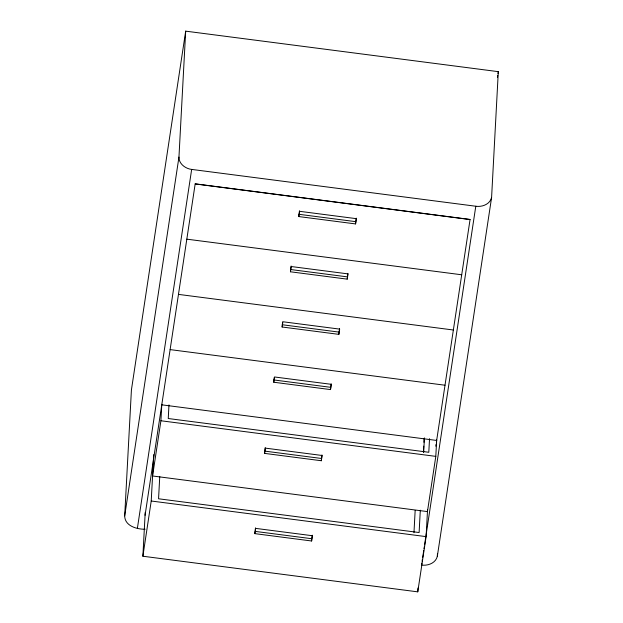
<?xml version="1.0" encoding="UTF-8"?>
<svg xmlns="http://www.w3.org/2000/svg" width="623" height="623" viewBox="0 0 623 623"><rect width="100%" height="100%" fill="white"/><g stroke="black" fill="none" stroke-linecap="round" stroke-linejoin="round"><path stroke-width="0.93" d="M145.097 529.223C136.912 529.371 124.725 525.983 124.693 515.875L131.414 389.959L185.685 31.15L498.307 71.661L491.586 197.577L437.315 556.386C435.679 563.13 427.837 566.011 421.53 565.045L421.826 563.122M427.557 509.575L426.116 536.629L417.76 591.85L142.877 556.23L145.214 512.371M142.877 556.23L151.225 501.009L153.702 454.634M436.676 439.947L435.804 456.371L427.448 511.592L152.565 475.98L160.913 420.759L161.793 404.335M159.753 476.455L158.561 498.782L419.115 532.54L420.307 510.214M491.586 197.577C489.943 204.321 482.101 207.202 475.793 206.236L191.658 169.417C185.444 168.685 178.801 163.841 178.957 157.066L185.685 31.15M168.973 404.934L168.249 418.524L428.803 452.282L429.527 438.693M254.862 533.638L254.986 531.364L311.741 538.716L311.625 540.99L254.862 533.638L255.664 528.382L312.419 535.733L311.625 540.99M264.557 453.388L265.351 448.124L322.107 455.483L321.312 460.74L264.557 453.388L265.203 447.602M273.754 382.234L274.548 376.977L331.304 384.329L330.509 389.585L273.754 382.234L274.276 377.328M282.11 327.013L282.904 321.756L339.66 329.108L338.865 334.364L282.11 327.013L282.624 322.107M290.458 271.792L291.252 266.535L348.008 273.886L347.213 279.143L290.458 271.792L290.536 270.273M298.806 216.57L299.601 211.314L356.364 218.665L355.562 223.922L298.806 216.57L299.461 210.792M321.312 460.74L321.959 454.961M330.509 389.585L331.163 383.807M338.865 334.364L339.512 328.586M347.213 279.143L347.868 273.365M355.562 223.922L356.216 218.143M413.968 532.704L415.159 510.377M423.422 451.979L423.733 446.154M423.936 442.275L424.146 438.39M423.656 452.446L424.434 437.891M417.76 591.85L417.971 587.987M437.315 556.386L437.471 553.481M124.693 515.875L178.957 157.066M137.395 528.226L191.658 169.417M145.066 515.268L195.186 183.824L470.077 219.444L436.373 442.33M291.112 266.013L290.583 269.518L347.338 276.869M255.119 530.485L255.516 527.86M311.741 538.716L312.271 535.212M435.789 446.169L436.077 444.246M422.114 561.198L422.402 559.275M422.698 557.344L423.71 550.615M424.006 548.692L424.294 546.768M424.59 544.845L475.793 206.236M497.434 77.431L497.73 75.508M498.018 73.584L498.307 71.661M195.17 183.941L470.061 219.561M298.931 214.296L355.686 221.648M186.822 239.162L461.705 274.782M178.466 294.383L453.357 330.003M282.227 324.739L338.982 332.09M170.118 349.604L445.009 385.224M273.879 379.96L330.634 387.311M161.762 404.825L436.653 440.445M160.913 420.759L435.804 456.371M264.674 451.107L321.429 458.466M151.225 501.009L426.116 536.629"/></g></svg>
